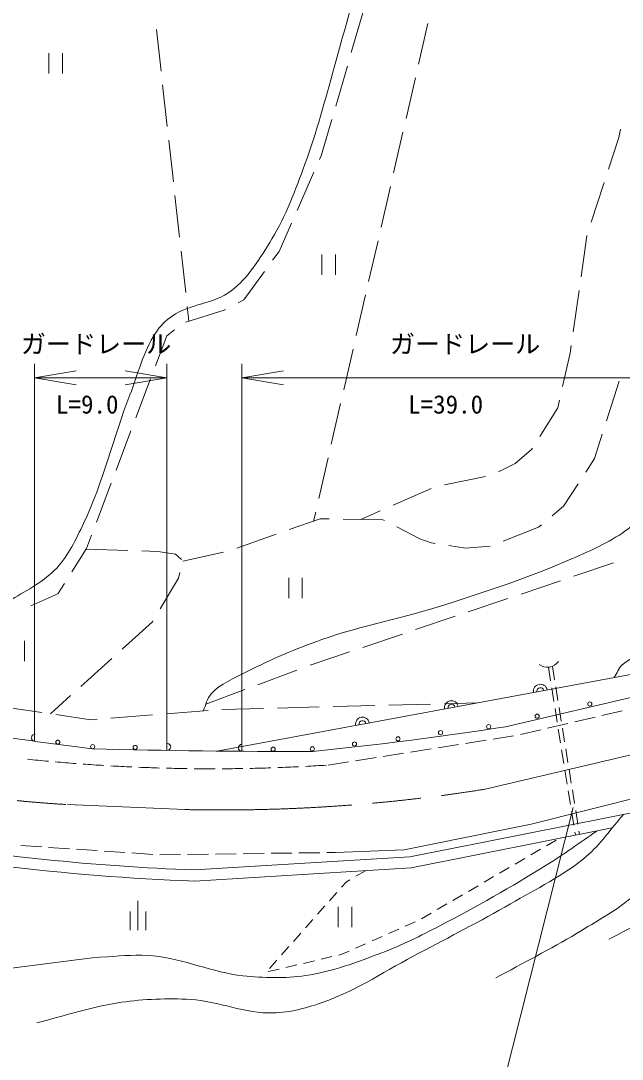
# Model space of a CAD drawing. Units: millimetres, scale not verified. Extents: x 40000 to 680000, y 20000 to 380000.
# Drawn here: x 365426 to 408646, y 236495 to 311092 of the extents above; entities that cross this region are included whole.
import ezdxf
from ezdxf.enums import TextEntityAlignment as Align

# ---------------------------------------------------------------- set-up
doc = ezdxf.new("R2010")
doc.units = ezdxf.units.MM
doc.header["$LTSCALE"] = 1000
doc.linetypes.add('CHAIN', pattern=[18.5, 12, -1.5, 3.5, -1.5])
doc.layers.add('M-BGD', color=7, linetype='Continuous', lineweight=13)
doc.layers.add('M-BMK', color=2, linetype='CHAIN', lineweight=13)
doc.styles.add('ＭＳ ゴシック', font='')
doc.styles.get('ＭＳ ゴシック').set_extended_font_data('MS Gothic')

# ---------------------------------------------------------------- blocks, each defined once
blk = doc.blocks.new('open_arrow')
at = {"color": 0, "linetype": 'Continuous', "lineweight": -2}
blk.add_lwpolyline([(7.5, 1.25), (0, 0), (7.5, -1.25)], dxfattribs=at)

msp = doc.modelspace()

# ---------------------------------------------------------------- linework, layer by layer
at = {"layer": 'M-BGD'}
for p, q in [((389173, 308801), (390004, 311656)), ((375170, 310454), (375504, 307473)), ((394679, 310888), (394007, 307964)), ((367446, 308769), (367446, 307311)), ((368418, 308769), (368418, 307311)), ((388055, 304960), (388894, 307840)), ((393783, 306989), (393111, 304065)), ((375615, 306479), (375949, 303498)), ((387019, 301400), (387776, 304000)), ((392887, 303091), (392215, 300167)), ((408526, 303301), (408399, 302717)), ((376060, 302504), (376394, 299522)), ((408399, 302717), (407655, 300433)), ((386901, 301133), (387019, 301400)), ((385285, 297474), (386497, 300218)), ((391991, 299192), (391319, 296269)), ((407346, 299482), (406417, 296629)), ((376505, 298529), (376839, 295547)), ((383984, 294529), (384881, 296559)), ((406097, 295646), (405684, 292709)), ((406108, 295678), (406097, 295646)), ((391096, 295294), (390424, 292370)), ((376950, 294553), (377284, 291572)), ((383525, 293897), (383984, 294529)), ((387058, 294293), (387058, 292835)), ((388030, 294293), (388030, 292835)), ((381449, 291035), (382938, 293088)), ((405545, 291718), (405128, 288748)), ((381037, 290822), (381449, 291035)), ((390200, 291396), (389528, 288472)), ((377294, 289444), (380031, 290301)), ((377395, 290578), (377514, 289513)), ((380031, 290301), (380149, 290362)), ((375920, 288450), (376478, 288880)), ((375109, 286302), (375920, 288450)), ((389304, 287497), (388632, 284573)), ((404913, 287224), (404364, 284825)), ((404988, 287757), (404913, 287224)), ((366403, 259341), (366403, 286441)), ((375925, 258679), (375925, 286441)), ((381312, 258617), (381312, 286441)), ((366403, 285441), (375925, 285441)), ((373696, 282561), (374756, 285367)), ((381312, 285441), (419332, 285441)), ((407517, 282348), (408422, 285208)), ((388408, 283599), (387736, 280675)), ((404141, 283850), (404013, 283288)), ((404013, 283288), (402721, 281237)), ((372282, 278819), (373342, 281625)), ((406664, 279653), (407215, 281395)), ((402112, 280270), (400944, 279286)), ((402188, 280391), (402112, 280270)), ((387512, 279700), (386841, 276777)), ((400944, 279286), (399759, 278682)), ((406025, 278669), (406664, 279653)), ((398827, 278347), (395884, 277768)), ((370869, 275077), (371929, 277883)), ((404430, 276217), (405480, 277831)), ((394928, 277493), (392179, 276292)), ((403604, 275529), (404430, 276217)), ((384715, 274543), (386944, 275325)), ((386617, 275802), (386469, 275158)), ((386944, 275325), (387582, 275314)), ((388582, 275298), (391455, 275250)), ((391262, 275892), (389853, 275277)), ((391455, 275250), (391567, 275192)), ((392455, 274731), (394090, 273882)), ((400096, 273698), (402629, 274716)), ((402629, 274716), (402836, 274889)), ((370150, 273174), (370515, 274141)), ((380941, 273218), (383772, 274212)), ((394090, 273882), (394924, 273582)), ((369101, 271511), (370150, 273174)), ((370131, 273144), (373130, 273045)), ((394924, 273582), (395192, 273542)), ((396181, 273395), (397392, 273215)), ((397392, 273215), (399163, 273344)), ((374129, 273011), (375270, 272974)), ((375270, 272974), (376554, 272773)), ((376554, 272773), (376969, 272399)), ((377060, 272263), (379986, 272927)), ((405165, 271187), (408008, 272145)), ((376754, 271056), (375438, 268846)), ((376859, 271471), (376754, 271056)), ((384685, 271065), (384685, 269607)), ((385657, 271065), (385657, 269607)), ((401374, 269910), (404217, 270868)), ((368099, 269922), (368568, 270665)), ((366157, 269069), (368099, 269922)), ((397584, 268632), (400427, 269590)), ((374886, 267920), (372717, 265962)), ((374926, 267987), (374886, 267920)), ((393793, 267355), (396636, 268313)), ((379521, 258632), (425755, 267188)), ((365699, 266559), (365699, 265101)), ((390003, 266077), (392846, 267035)), ((386212, 264800), (389055, 265758)), ((371974, 265292), (369748, 263282)), ((400260, 260374), (420123, 265010)), ((382466, 263398), (385275, 264451)), ((403339, 264656), (403498, 263669)), ((403631, 264727), (403790, 263740)), ((369005, 262612), (367556, 261304)), ((378720, 261994), (381530, 263047)), ((403577, 263175), (403736, 262188)), ((403869, 263246), (404028, 262259)), ((387876, 261825), (390875, 261902)), ((391875, 261928), (394874, 262005)), ((395874, 262030), (398207, 262090)), ((363978, 261830), (366946, 261393)), ((367936, 261248), (370450, 260879)), ((371904, 260996), (374894, 261237)), ((375891, 261317), (378881, 261558)), ((379879, 261621), (382878, 261697)), ((383878, 261723), (386877, 261800)), ((403816, 261694), (403975, 260707)), ((404108, 261765), (404267, 260778)), ((407176, 261186), (408636, 261529)), ((370450, 260879), (370907, 260915)), ((403281, 260272), (404742, 260615)), ((405229, 260729), (406689, 261072)), ((399360, 259497), (400842, 259730)), ((401334, 259815), (402795, 260158)), ((404054, 260213), (404213, 259226)), ((404346, 260284), (404506, 259297)), ((395409, 258873), (396891, 259107)), ((397385, 259185), (398866, 259419)), ((389482, 257938), (390964, 258172)), ((391458, 258250), (392940, 258484)), ((393433, 258562), (394915, 258795)), ((404293, 258732), (404452, 257745)), ((404585, 258803), (404744, 257816)), ((387507, 257627), (388988, 257860)), ((402109, 253392), (414901, 256612)), ((404531, 257251), (404690, 256264)), ((404824, 257323), (404983, 256335)), ((393377, 251032), (415191, 255368)), ((404770, 255770), (404929, 254783)), ((405062, 255842), (405221, 254854)), ((396769, 221463), (405118, 254582)), ((405008, 254290), (405167, 253302)), ((405301, 254361), (405460, 253373)), ((392988, 251531), (402109, 253392)), ((393480, 250237), (407930, 253109)), ((403207, 251828), (403899, 252231)), ((405247, 252809), (405283, 252583)), ((405539, 252880), (405577, 252641)), ((365432, 251845), (366929, 251745)), ((367427, 251712), (368924, 251612)), ((369423, 251579), (370920, 251479)), ((371418, 251445), (372915, 251345)), ((388047, 251348), (392988, 251531)), ((402084, 251173), (402775, 251576)), ((373414, 251312), (374911, 251212)), ((375410, 251181), (376910, 251201)), ((377409, 251208), (378909, 251227)), ((377901, 250098), (393377, 251032)), ((379409, 251234), (380909, 251254)), ((381409, 251260), (382909, 251280)), ((383409, 251287), (384909, 251306)), ((385409, 251313), (386909, 251333)), ((387409, 251339), (388047, 251348)), ((400961, 250519), (401652, 250921)), ((377911, 249297), (393480, 250237)), ((390189, 250038), (389498, 249634)), ((399838, 249864), (400529, 250267)), ((388824, 249239), (388480, 248851)), ((389067, 249381), (388824, 249239)), ((398715, 249209), (399406, 249612)), ((388148, 248477), (387617, 247878)), ((397592, 248555), (398283, 248958)), ((373843, 247874), (373843, 245774)), ((396468, 247900), (397160, 248303)), ((373283, 247104), (373283, 245774)), ((374403, 247104), (374403, 245774)), ((387286, 247504), (386755, 246906)), ((388242, 247448), (388242, 245990)), ((389214, 247448), (389214, 245990)), ((394222, 246591), (394913, 246994)), ((395345, 247246), (396036, 247648)), ((386423, 246532), (385892, 245933)), ((393044, 246044), (393775, 246368)), ((385560, 245559), (385030, 244961)), ((391855, 245518), (392587, 245842)), ((389478, 244465), (390209, 244789)), ((390666, 244992), (391398, 245316)), ((384698, 244586), (384167, 243988)), ((388275, 243981), (388507, 244036)), ((388507, 244036), (389020, 244263)), ((383835, 243614), (383304, 243015)), ((384479, 243084), (385258, 243268)), ((385745, 243383), (386523, 243567)), ((387010, 243682), (387788, 243866)), ((383214, 242786), (383993, 242969))]:
    msp.add_line(p, q, dxfattribs=at)
for centre in [(406315, 262015), (402534, 261137), (399043, 260389), (392529, 259511), (395592, 259950), (368088, 259270), (370592, 258951), (373647, 258891), (383563, 258764), (386375, 258788), (389407, 259142)]:
    msp.add_circle(centre, 150, dxfattribs=at)
for centre, radius, start, end in [((403263, 265604), 951, 231.45118, 326.35225), ((402764, 262933), 500, 10.48429, 190.48429), ((402764, 262933), 250, 10.48429, 190.48429), ((396373, 261751), 500, 10.48429, 190.48429), ((396373, 261751), 250, 10.48429, 190.48429), ((432444, 743572), 488715, 260.60875, 262.72718), ((358849, 529820), 272610, 275.8009, 278.73756), ((389981, 260568), 500, 10.48429, 190.48429), ((389981, 260568), 250, 10.48429, 190.48429), ((366429, 259589), 250, 83.9957, 263.9957), ((375949, 258927), 250, 264.59068, 84.59068), ((381312, 258867), 250, 90, 270), ((385099, 828975), 570370, 268.54091, 270.1309), ((379211, 386373), 129014, 264.08558, 264.75174), ((379211, 386373), 129014, 264.97379, 265.63995), ((379211, 386373), 129014, 265.86201, 266.52817), ((379211, 386373), 129014, 266.75022, 267.41638), ((379211, 386373), 129014, 267.63843, 268.30459), ((379211, 386373), 129014, 268.52665, 269.19281), ((379211, 386373), 129014, 269.41486, 270.08102), ((379211, 386373), 129014, 270.30308, 270.96924), ((379211, 386373), 129014, 271.19129, 271.85745), ((379211, 386373), 129014, 272.0795, 272.74566), ((379211, 386373), 129014, 272.96772, 273.63388), ((383400, 406902), 156900, 260.11111, 267.99149), ((383400, 406902), 157700, 262.92761, 268.00537)]:
    msp.add_arc(centre, radius, start, end, dxfattribs=at)
for points, knots in [([(395533, 346269), (395649, 345641), (395840, 345022), (395883, 344385), (395989, 342808), (395844, 341217), (395649, 339648), (395259, 336509), (394488, 333426), (393781, 330343), (392042, 322754), (390046, 315225), (387944, 307729), (387292, 305402), (386682, 303057), (385843, 300791), (385164, 298956), (384482, 297098), (383475, 295421), (382660, 294063), (381797, 292648), (380540, 291685), (379322, 290753), (377570, 290751), (376304, 289884), (375830, 289560), (375419, 289130), (375103, 288650), (374224, 287313), (373846, 285706), (373269, 284214), (372087, 281160), (371338, 277932), (369933, 274975), (369405, 273862), (368872, 272708), (368032, 271806), (367134, 270842), (365928, 270212), (364797, 269538), (362518, 268181), (360112, 267035), (357676, 265986), (356561, 265506), (355397, 265153), (354257, 264736)], [0, 0, 0, 0, 1, 1, 1, 2, 2, 2, 3, 3, 3, 4, 4, 4, 5, 5, 5, 6, 6, 6, 7, 7, 7, 8, 8, 8, 9, 9, 9, 10, 10, 10, 11, 11, 11, 12, 12, 12, 13, 13, 13, 14, 14, 14, 15, 15, 15, 15]), ([(378540, 261530), (378729, 261934), (378809, 262409), (379106, 262742), (379770, 263489), (380770, 263857), (381657, 264318), (383394, 265221), (385207, 265983), (387052, 266636), (389943, 267661), (392988, 268198), (395908, 269138), (398998, 270133), (402092, 271149), (405063, 272457), (406361, 273027), (407679, 273601), (408832, 274424), (410142, 275359), (411331, 276487), (412335, 277743), (413449, 279137), (414300, 280736), (415070, 282346), (416288, 284893), (417126, 287607), (418022, 290284), (418948, 293057), (419833, 295849), (420523, 298690), (420876, 300141), (421202, 301607), (421357, 303092), (421992, 309176), (421613, 315322), (421741, 321437)], [0, 0, 0, 0, 1, 1, 1, 2, 2, 2, 3, 3, 3, 4, 4, 4, 5, 5, 5, 6, 6, 6, 7, 7, 7, 8, 8, 8, 9, 9, 9, 10, 10, 10, 11, 11, 11, 12, 12, 12, 12]), ([(408078, 263917), (408268, 264220), (408379, 264591), (408649, 264827), (409550, 265614), (410828, 265816), (411918, 266311)], [0, 0, 0, 0, 1, 1, 1, 2, 2, 2, 2]), ([(399566, 242333), (401501, 243400), (403479, 244392), (405370, 245535), (406806, 246402), (408288, 247225), (409573, 248303), (410832, 249360), (411943, 250596), (412958, 251889), (413813, 252977), (414464, 254212), (415218, 255374)], [0, 0, 0, 0, 1, 1, 1, 2, 2, 2, 3, 3, 3, 4, 4, 4, 4]), ([(366587, 239118), (368611, 239607), (370596, 240298), (372658, 240586), (374300, 240815), (375973, 240886), (377628, 240786), (379629, 240664), (381560, 239765), (383565, 239819), (384816, 239852), (386056, 240196), (387234, 240619), (389634, 241482), (391781, 242933), (394038, 244121), (396239, 245280), (398457, 246409), (400609, 247657), (402462, 248732), (404426, 249676), (406062, 251059), (407091, 251929), (407849, 253077), (408743, 254086)], [0, 0, 0, 0, 1, 1, 1, 2, 2, 2, 3, 3, 3, 4, 4, 4, 5, 5, 5, 6, 6, 6, 7, 7, 7, 8, 8, 8, 8]), ([(348859, 249579), (349490, 248912), (350089, 248212), (350753, 247578), (351687, 246684), (352642, 245803), (353688, 245043), (354571, 244400), (355448, 243671), (356489, 243342), (358466, 242716), (360621, 242887), (362693, 242925), (365705, 242980), (368676, 243672), (371682, 243859), (372770, 243926), (373867, 244033), (374951, 243925), (377139, 243707), (379203, 242727), (381388, 242491), (382881, 242330), (384406, 242288), (385891, 242508), (387779, 242787), (389594, 243465), (391378, 244142), (392806, 244684), (394174, 245376), (395530, 246077), (398139, 247423), (400692, 248880), (403185, 250429), (404427, 251201), (405606, 252068), (406816, 252888)], [0, 0, 0, 0, 1, 1, 1, 2, 2, 2, 3, 3, 3, 4, 4, 4, 5, 5, 5, 6, 6, 6, 7, 7, 7, 8, 8, 8, 9, 9, 9, 10, 10, 10, 11, 11, 11, 12, 12, 12, 12]), ([(407705, 245111), (409139, 245917), (410677, 246561), (412007, 247530), (412914, 248190), (413690, 249014), (414476, 249814), (414803, 250148), (415098, 250513), (415410, 250862)], [0, 0, 0, 0, 1, 1, 1, 2, 2, 2, 3, 3, 3, 3])]:
    msp.add_open_spline(points, degree=3, knots=knots, dxfattribs=at)
at = {"layer": 'M-BMK'}
for p, q in [((398689, 255877), (436932, 264826)), ((368781, 254785), (377207, 254431))]:
    msp.add_line(p, q, dxfattribs=at)
for centre, radius, start, end in [((374890, 354599), 100000, 256.68758, 266.49774), ((379918, 374400), 120000, 268.70538, 278.99929)]:
    msp.add_arc(centre, radius, start, end, dxfattribs=at)

# ---------------------------------------------------------------- block references
at = {"layer": 'M-BGD', "xscale": 400, "yscale": 400}
for p in [(366403, 285441), (381312, 285441)]:
    msp.add_blockref('open_arrow', p, dxfattribs=at)
at = {"layer": 'M-BGD', "xscale": 400, "yscale": 400, "rotation": 180}
msp.add_blockref('open_arrow', (375925, 285441), dxfattribs=at)

# ---------------------------------------------------------------- texts
at = {"layer": 'M-BGD', "style": 'ＭＳ ゴシック'}
for s, p in [('ガードレール', (370836, 286815)), ('ガードレール', (397352, 286815)), ('L=9.0', (370204, 282480)), ('L=39.0', (395956, 282480))]:
    msp.add_text(s, height=1320, dxfattribs=at).set_placement(p, align=Align.BOTTOM_CENTER)

doc.saveas('drawing.dxf')
